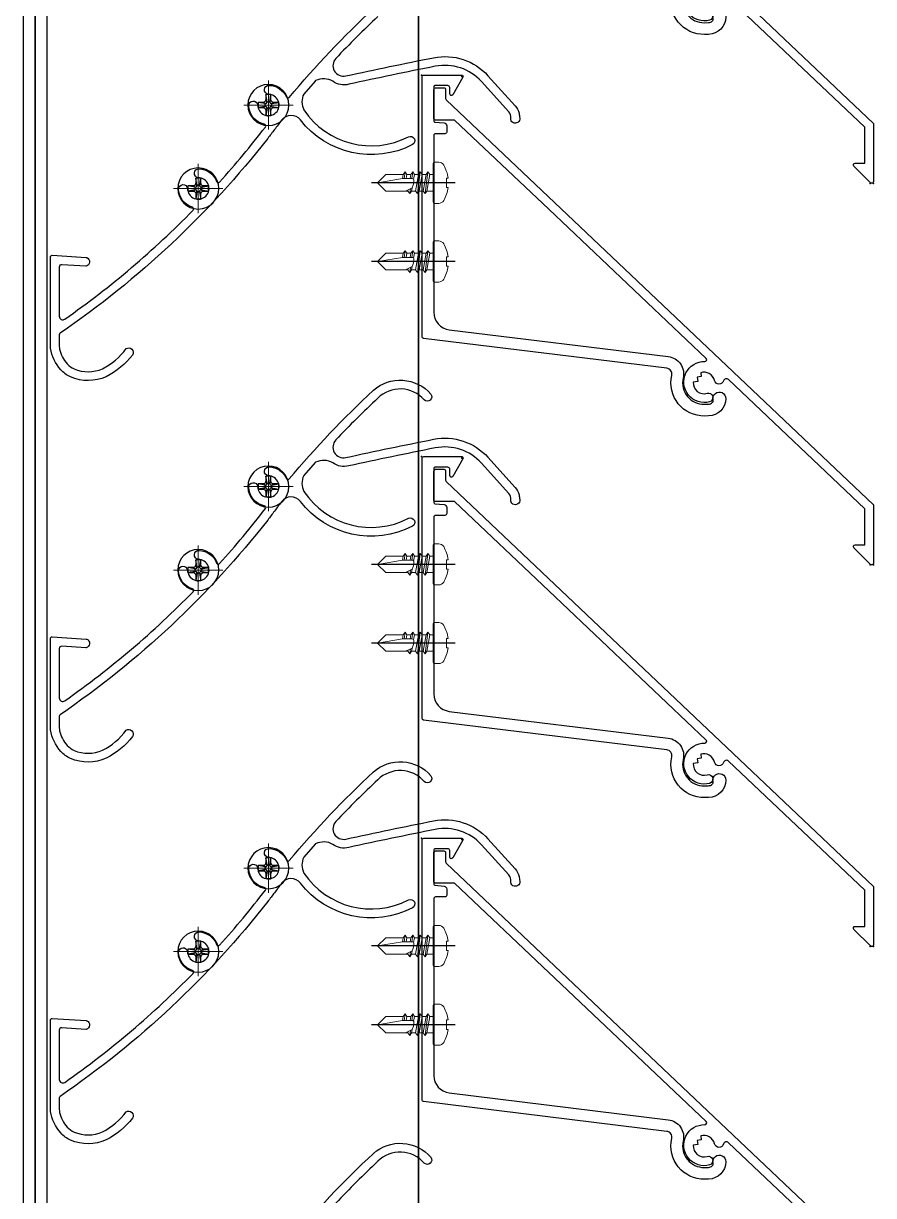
# Model space of a CAD drawing. Header units: millimetres. Extents: x 652937 to 1670132, y 1473552 to 2851037.
# Drawn here: x 720587.4 to 720732.2, y 1522756 to 1522955.6 of the extents above; entities that cross this region are included whole.
import ezdxf

# ---------------------------------------------------------------- set-up
doc = ezdxf.new("R2010")
doc.units = ezdxf.units.MM
doc.set_wipeout_variables(frame=1)
doc.linetypes.add('CENTER', pattern=[50.800000000000004, 31.75, -6.35, 6.35, -6.35])
for name, color, linetype in [('010 - ASPG_ACCESSORIES_MAIN_COLOR_1', 7, 'Continuous'), ('010 - ASPG_EXTR_MAIN_COLOR_2', 7, 'Continuous'), ('010 - ASPG_FRAMING_MAIN_COLOR_2', 7, 'Continuous'), ('010 - ASPG_FRAMING_SUB_COLOR_2', 7, 'Continuous'), ('010 - ASPG_FRAMING_WIPEOUT_', 7, 'Continuous'), ('BOLT & SCREW', 7, 'Continuous'), ('Center Line', 7, 'CENTER')]:
    doc.layers.add(name, color=color, linetype=linetype)
doc.layers.add('010 - ASPG_EXTR_DEF_SUB', color=7, linetype='Continuous', plot=False)
doc.layers.add('12-GRID', color=7, linetype='CENTER', lineweight=13)
doc.layers.add('SCREW', color=7, linetype='Continuous', lineweight=5)

# ---------------------------------------------------------------- blocks, each defined once
blk = doc.blocks.new('PZG35-9D5')
at = {"layer": 'Center Line', "color": 7}
blk.add_line((1.4210854715202e-14, 3.733653355866409), (1.4210854715202e-14, -10.53404386090006), dxfattribs=at)
at = {"layer": 'SCREW', "color": 7}
for p, q in [((-1.399999999999963, 2.842170943040401e-14), (-1.399999999999963, -1.090192378864657)), ((1.399999999999991, 0), (1.399999999999991, -0.5901923788647139)), ((-1.850000000000009, -1.399999999999977), (1.850000000000037, -0.8999999999999773)), ((-1.850000000000009, -1.399999999999977), (-1.399999999999963, -1.090192378864685)), ((-1.850000000000009, -1.399999999999977), (-1.399999999999963, -1.709807621135297)), ((-1.399999999999963, -1.090192378864685), (1.399999999999991, -0.5901923788646855)), ((-1.399999999999963, -1.709807621135297), (1.399999999999991, -1.209807621135297)), ((-1.399999999999963, -1.709807621135269), (-1.399999999999963, -2.390192378864697)), ((-1.399999999999963, -2.390192378864697), (1.399999999999991, -1.890192378864697)), ((1.850000000000037, -0.8999999999999773), (1.399999999999991, -0.5901923788646855)), ((1.850000000000037, -0.8999999999999773), (1.399999999999991, -1.209807621135297)), ((1.399999999999991, -1.209807621135269), (1.399999999999991, -1.890192378864725)), ((1.850000000000037, -2.199999999999989), (1.399999999999991, -1.890192378864697)), ((-1.850000000000009, -2.699999999999989), (1.850000000000037, -2.199999999999989)), ((-1.850000000000009, -2.699999999999989), (-1.399999999999963, -2.390192378864697)), ((-1.850000000000009, -2.699999999999989), (-1.399999999999963, -3.009807621135309)), ((-1.850000000000009, -4), (-1.399999999999963, -3.690192378864708)), ((-1.850000000000009, -4), (-0.9911470940920566, -3.883938796498938)), ((-1.399999999999963, -3.009807621135309), (1.399999999999991, -2.509807621135309)), ((-1.399999999999963, -3.009807621135309), (-1.399999999999963, -3.690192378864708)), ((-1.399999999999963, -3.690192378864708), (-0.8446989986695002, -3.591031485769975)), ((0.5619885887190463, -3.339837273736322), (1.399999999999991, -3.190192378864708)), ((0.7141825614195483, -3.653488843051434), (1.850000000000037, -3.5)), ((0.7141825614195483, -3.932275020881832), (1.399999999999991, -3.80980762113532)), ((1.850000000000037, -2.199999999999989), (1.399999999999991, -2.509807621135309)), ((1.399999999999991, -2.50980762113528), (1.399999999999991, -3.190192378864708)), ((1.850000000000037, -3.5), (1.399999999999991, -3.190192378864708)), ((1.850000000000037, -3.5), (1.399999999999991, -3.80980762113532)), ((1.399999999999991, -3.809807621135349), (1.399999999999991, -4.490192378864691)), ((-1.850000000000009, -4), (-1.399999999999963, -4.30980762113532)), ((-1.399999999999963, -4.30980762113532), (-1.184865735341859, -4.271390788160659)), ((-1.399999999999963, -4.309807621135349), (-1.399999999999963, -8.099999999999966)), ((0.7141825614195483, -4.612659778611231), (1.399999999999991, -4.49019237886472)), ((0.7141825614195483, -4.953488843051389), (1.850000000000037, -4.800000000000011)), ((0.7141825614195483, -5.232275020881843), (1.399999999999991, -5.109807621135332)), ((1.850000000000037, -4.800000000000011), (1.399999999999991, -4.49019237886472)), ((1.850000000000037, -4.800000000000011), (1.399999999999991, -5.109807621135332)), ((1.399999999999991, -5.109807621135332), (1.399999999999991, -8.099999999999966)), ((1.4210854715202e-14, -9.5), (-1.399999999999963, -8.099999999999966)), ((1.4210854715202e-14, -9.5), (1.399999999999991, -8.099999999999966))]:
    blk.add_line(p, q, dxfattribs=at)
blk.add_lwpolyline([(1.4210854715202e-14, -9.5), (0.7141825614195483, -5.232275020881843), (0.7141825614195483, -3.600899293750615, 0.4176573264866609), (0.4106596181599826, -3.300919979679151, 0.1081021898226624), (-0.8446989986694433, -3.591031485769975), (-1.399999999999991, -4.701675652739141)], format="xyb", dxfattribs=at)
blk = doc.blocks.new('*U9352')
at = {"layer": 'SCREW', "color": 7}
blk.add_lwpolyline([(3.026373332565058, 1.780836269555209, 0.09905967801670053), (0.7999999999999687, 2.546427498927414), (0.7999999999999687, 2.274284095813357), (-0.800000000000054, 2.274284095813357), (-0.800000000000054, 2.546427498927414, 0.09905967801670058), (-3.026373332565143, 1.780836269555209, 0.2665876613401604), (-3.500000000000043, 0.9556546004010897), (-3.500000000000043, 0.1999999999999886, 0.4142135623730938), (-3.300000000000054, 0), (3.299999999999997, 0, 0.4142135623731049), (3.499999999999986, 0.1999999999999886), (3.499999999999957, 0.9556546004010897, 0.2665876613401604)], format="xyb", close=True, dxfattribs=at)
blk.add_blockref('PZG35-9D5', (-1.4210854715202e-14, 0), dxfattribs=at)
blk = doc.blocks.new('*U9355')
at = {"color": 7}
blk.add_point((0, 0), dxfattribs=at)
at = {"layer": '010 - ASPG_ACCESSORIES_MAIN_COLOR_1', "color": 7}
blk.add_lwpolyline([(-39.69999999902211, -0.5999999995172398, 0.4142135623731156), (-39.99999999883585, -0.8999999995638059), (-39.99999999883585, -7.366962144914214, 0.5773502691897371), (-39.65044321701862, -7.568778847059366), (-36.64260295056738, -5.832201459393036, 0.7673269879794871), (-36.78520590183325, -5.299999999645297), (-37.89999999874271, -5.299999999645297, -0.4142135623735732), (-38.19999999902211, -4.999999999656938), (-38.19999999902211, -2.799999999587089, -0.4142135623730951), (-37.99999999883585, -2.59999999951724), (-32.18326623388566, -2.59999999951724, -0.3888787318530097), (-31.98402729420923, -2.782568851142787), (-31.8474567013327, -4.343577870872468, 0.3888787318530089), (-31.34935935237445, -4.799999999528882), (-30.29999999911524, -4.799999999528882, 0.4142135623732408), (-29.99999999883585, -4.499999999540523), (-29.99999999883585, -2.899999999505599, -0.4142135623731785), (-29.69999999902211, -2.59999999951724), (0.4107479506637901, -2.59999999951724, -0.3789692262628873), (3.38851808081381, -5.235465979035143), (7.952927200356498, -42.5207682372482, 0.4465929586642906), (11.6177961837966, -45.07649022702281, -0.4898018444424612), (16.07846395508386, -48.68238816667036), (16.06490363762714, -49.36225294566866, -0.1824796859550777), (15.80227640201338, -50.01801436272836, -0.2679491924113072), (15.32539491611533, -50.16829426406803, 1.122114645179816), (15.09990952932276, -52.3421093734276, 0.4050039718497206), (18.0645059288945, -49.40213623346681), (18.07806624681689, -48.72227145435209, 0.4898054953707174), (11.15966573380865, -43.12966807454978, -0.4465970485362636), (9.938031048281118, -42.27776159492242), (4.866356541635469, -0.8481197821154633, 0.3641755342157969), (4.570876519894227, -0.5999999995172398)], format="xyb", close=True, dxfattribs=at)
at = {"layer": '010 - ASPG_EXTR_DEF_SUB', "color": 7}
for p in [(-39.99999999883585, -0.4999999995172402), (43.44495566345738, -76.89999999944341), (43.44495566345738, -77.49999999954052)]:
    blk.add_point(p, dxfattribs=at)
at = {"layer": '010 - ASPG_EXTR_MAIN_COLOR_2', "color": 7}
blk.add_lwpolyline([(11.37409105408005, -48.15170148877115), (11.47245816211216, -47.43577758665815), (12.17779493960552, -47.55667202338264), (12.29266474000178, -46.78670596401826, -0.5355375090189683), (14.1918134491425, -49.16870282323253, 0.9915718169393263), (15.66379558271728, -49.57599316951273, 1.157025413028558), (8.792231505503878, -48.77291728999153, -0.6885576205791355), (8.274611146422103, -48.98797988444021), (-17.14292736421339, -22.16859813180672), (-32.34153279638849, -6.131750148785431), (-32.34153279638849, -2.899999981694054, 0.4143115081626392), (-32.64163311407901, -2.59999999951724), (-37.54163311352022, -2.59999999951724, 0.4141156188887998), (-37.84153278893791, -2.899999981635847), (-37.84153278893791, -4.299999988411218, 0.4142135623731781), (-37.54153279098682, -4.599999986478724), (-35.98884801496752, -4.599999986478724, -0.205894629290155), (-35.77110154624097, -4.693635078269653), (33.22969053988345, -77.49999999954052), (43.14495566324331, -77.49999999954052, 0.6681786376628355), (43.35708769806661, -76.98786796536915), (40.5215537941549, -74.1523340573247, 0.6681786381757795), (40.00942175951786, -74.36446609156592), (40.00942175951786, -75.99999999802712), (33.87471885257401, -75.99999999802712), (11.86384030175395, -52.7751643466243, -0.5583539238224016), (12.08261241135187, -51.95244935475676, 0.7662751832817146), (12.03674733010121, -50.39291741001107, -0.4385828234445206), (10.70630855322815, -48.05207626283555)], format="xyb", close=True, dxfattribs=at)
at = {"layer": 'SCREW', "color": 7, "rotation": 180}
for p in [(-21.64901723782532, -2.499999999924694), (-8.237076249206439, -2.499999999924694)]:
    blk.add_blockref('*U9352', p, dxfattribs=at)
blk = doc.blocks.new('*U6677')
at = {"color": 7}
blk.add_wipeout([(1400.000000002975, 4.000000001486114), (60.00000000297587, 3.9999999999995453), (60.00000000297587, 69.2999999999995), (1400.000000002975, 69.30000000148607)], dxfattribs=at).dxf.layer = '010 - ASPG_FRAMING_WIPEOUT_'
at = {"layer": '010 - ASPG_FRAMING_MAIN_COLOR_2', "color": 7}
blk.add_lwpolyline([(1370.00000000414, 69.30000000148661), (90.00000000181171, 69.3), (90.00000000181171, 6), (1370.00000000414, 6.000000001486619)], close=True, dxfattribs=at)
at = {"layer": '010 - ASPG_FRAMING_SUB_COLOR_2', "color": 7}
for points in [[(1400.000000002976, 4.000000001486619), (60.00000000297587, 4), (60.00000000297587, 69.3), (1400.000000002976, 69.30000000148661)], [(60.00000000297587, 2.000000000715772), (60.00000000297587, 4), (1400.000000002976, 4.000000001486619), (1400.000000002976, 2.000000002202391)]]:
    blk.add_lwpolyline(points, close=True, dxfattribs=at)
at = {"color": 7, "xscale": -1, "rotation": 180}
for p in [(1066.770309460117, 69.3), (1131.770309460117, 69.3), (1196.770309460117, 69.3), (1261.770309460117, 69.3)]:
    blk.add_blockref('*U9355', p, dxfattribs=at)
blk = doc.blocks.new('*U9351')
at = {"layer": '12-GRID', "color": 7, "linetype": 'CENTER'}
for p, q in [((5.684341886080801e-14, -6.200000000000029), (5.684341886080801e-14, 2.200000000000029)), ((-4.199999999999973, -2), (4.200000000000085, -2))]:
    blk.add_line(p, q, dxfattribs=at)
at = {"layer": 'BOLT & SCREW', "color": 7}
for p, q in [((-0.553537628269381, -1.771128018217196), (-1.767499999999847, -1.558125000000442)), ((-0.4577439635652332, -1.771128018217196), (-0.8837500000000146, -1.558125000000442)), ((-0.2288719817826677, -1.446462371730204), (-0.4418749999998197, -0.2325000000002947)), ((-0.2288719817826677, -1.542256036434869), (-0.4418749999998197, -1.116250000000048)), ((0.2288719817822642, -1.446462371730562), (0.4418749999996946, -0.2324999999999764)), ((0.2288719817822642, -1.542256036434869), (0.4418749999996946, -1.116250000000048)), ((0.4577439635647103, -1.771128018217196), (0.8837499999994917, -1.558125000000442)), ((0.5535376282692559, -1.771128018217196), (1.767500000000001, -1.558125000000124)), ((-0.553537628269381, -2.228871981782805), (-1.767500000000483, -2.441875000000354)), ((-0.4577439635652332, -2.228871981782805), (-0.8837500000000146, -2.441875000000354)), ((-0.2288719817826677, -2.457743963565131), (-0.4418749999998197, -2.883750000000271)), ((-0.2288719817821107, -2.553537628269438), (-0.4418749999998197, -3.767500000000023)), ((0.4418749999996946, -2.883750000000271), (0.2288719817829008, -2.457743963565131)), ((0.2288719817829008, -2.553537628269438), (0.4418749999999732, -3.767500000000023)), ((0.4577439635647103, -2.228871981782805), (0.8837500000001283, -2.441874999999877)), ((0.5535376282692559, -2.228871981782805), (1.767500000000001, -2.441874999999877))]:
    blk.add_line(p, q, dxfattribs=at)
for points in [[(-1.767500000000006, -1.558125000000442), (-0.8837500000001342, -1.558125000000442, 0.4142135623730394), (-0.4418749999998197, -1.116250000000048), (-0.4418749999998197, -0.2325000000002947), (0.4418749999996946, -0.2324999999999764), (0.4418749999996946, -1.116250000000048, 0.4142135623731505), (0.8837500000000089, -1.558125000000442), (1.76750000000012, -1.558125000000124), (1.76750000000012, -2.441874999999877), (0.8837500000000089, -2.441874999999877, 0.414213562373095), (0.4418749999996946, -2.883750000000271), (0.4418749999999732, -3.767500000000023), (-0.4418749999998197, -3.767500000000023), (-0.4418749999998197, -2.883750000000271, 0.4142135623730397), (-0.8837500000001342, -2.441875000000354), (-1.767500000000483, -2.441875000000354)], [(0.2288719817829008, -2.457743963565131, -0.414213562373095), (0.4577439635645909, -2.228871981782805), (0.5535376282692559, -2.228871981782805), (0.5535376282692559, -1.771128018217196), (0.4577439635645909, -1.771128018217196, -0.4142135623730951), (0.228871981782105, -1.542256036434869), (0.228871981782105, -1.446462371730562), (-0.2288719817826677, -1.446462371730204), (-0.2288719817826677, -1.542256036434869, -0.4142135623730951), (-0.4577439635649944, -1.771128018217196), (-0.553537628269381, -1.771128018217196), (-0.553537628269381, -2.228871981782805), (-0.4577439635649944, -2.228871981782805, -0.4142135623730951), (-0.2288719817826677, -2.457743963565131), (-0.2288719817822698, -2.553537628269438), (0.2288719817829008, -2.553537628269438)]]:
    blk.add_lwpolyline(points, format="xyb", close=True, dxfattribs=at)
blk.add_circle((5.684341886080801e-14, -2), 3.5, dxfattribs=at)
blk = doc.blocks.new('*U8556')
at = {"layer": '010 - ASPG_EXTR_DEF_SUB', "color": 7}
for p in [(975, -1.877964450613945e-10), (1040, -2.003162080654874e-10), (1105, -2.128359710695804e-10)]:
    blk.add_point(p, dxfattribs=at)
at = {"layer": '010 - ASPG_EXTR_MAIN_COLOR_2', "color": 7}
for points in [[(964.803354519885, 14.29476617467436, -0.01499848524836865), (971.9205648060888, 21.45455419171914, -0.7383485292466446), (974.917139344383, 19.76412730295989, 0.004917316774645771), (971.8066999851726, 4.8038641062317, 0.2636109069979271), (974.8802099335007, -4.460317215196923), (979.9957336951047, -9.084236265056902, 0.1258843890439943), (981.2677612504922, -9.753782964382921, 0.04427494949630078), (982.0895440597087, -9.866966023181234, 1.107654826573523), (982.1254592109472, -8.331805701729976, -0.2155958426847688), (981.0232266592793, -7.99102541706678), (975.8860520706512, -3.347536196421501, -0.2636109069978752), (973.2782254475169, 4.512981288412917, -0.004854851929905817), (976.34138361644, 19.2550769998211, 0.2339601468136614), (975.8154424866661, 21.95487343803826, -0.2408104543272742), (975.7103134100325, 24.90310810668008, -0.1041570884704408), (975.7846048693173, 25.00194829800013), (977.99301963998, 26.93374890844417, -0.2290212912668875), (980.7006792640314, 26.88725557008139, -0.3817208427142056), (985.2736195935868, 9.069098417401179, 0.9773819303748196), (986.6203112956136, 8.407760736228298, 0.3611050424324235), (982.4081621826626, 27.50327562539452, -0.4961260631527202), (982.4429225292988, 30.68812541726358, 0.003188108562510474), (984.0558096300811, 31.90200527401022, -0.00282652430436861), (985.561955856625, 33.06505110445279, 0.07704788012868193), (1018.74152756203, 68.43644483811069, -0.2476739044870795), (1018.989188615698, 68.56714037123449), (1020.984089381993, 68.56714037123449, -0.04413111325910057), (1021.472824816126, 68.50458020215002, -0.1258462906385483), (1023.963676901069, 67.20642238184656, -0.09885145914925667), (1024.817340067122, 66.03380806521592, -0.2058282691334744), (1024.793666421436, 61.20460651103487, -0.1151163694662807), (1021.368324128445, 57.1807218055924, 0.822373071447778), (1022.455046290532, 56.10392398618707, 0.109184526549196), (1026.148600934073, 60.55948756872523, 0.2083234795678962), (1026.189426846337, 66.64026457489082, 0.1005277992320483), (1024.972309139092, 68.31671042162772, 0.1451157280627245), (1021.292309131008, 70.0671403712927), (1005.758774927817, 70.0671403712927, 0.4336592857269459), (1005.459426756948, 69.74737493494605), (1005.841377865057, 63.96271307485723, 0.0820690263538202), (1005.86365129333, 63.86745857015332, 0.7206537881255028), (1007.329086504877, 63.97254170022053, 0.07922428198988747), (1007.337783531286, 64.06661670508176), (1007.068773226347, 68.14078645616384, -0.4336592857264138), (1007.467904121149, 68.56714037123449), (1015.861192987766, 68.5671403712927, -0.6073848710044985), (1016.352110221051, 67.62217621306037, -0.04582868044492008), (997.7838222887367, 45.76076047348171, -0.5604921351226578), (997.2875053561293, 45.88571992113567, 0.3178599151680848), (994.2119114198722, 48.23749049507161, 0.9532878111822051), (994.0820726789534, 46.7159340954836, -2.423003988231831), (992.2580695222132, 44.8917371752773, 0.9523147976297285), (990.7363446820527, 44.76348824826847, 0.3008214087947553), (992.8898747372441, 41.75529025423886, -0.5604921351218277), (992.9835184067488, 41.2521240548681, -0.01942473842078824), (983.6239250916988, 33.4605261703705, -0.5525007933269362), (983.1474985848181, 33.63667257967019, 0.3444609008774969), (979.9894988052547, 36.2976786597733, 0.9520149233436535), (979.8615776561201, 34.77593409548128, -2.42318646531747), (978.0375749985687, 32.95193143758071, 0.9520149233867892), (976.5158304339275, 32.82401028873711, 0.2853998218446234), (978.4930240777321, 29.88851448257766, -0.5533776808031501), (978.5629085102119, 29.38496566236564, 0.03067395406819984), (963.4630128806457, 15.0572996453716, 0.4171002255848137)], [(1173.562908510212, 29.38496566232809, 0.03067395406819984), (1158.463012880646, 15.05729964533404, 0.4171002255848137), (1159.114368729759, 5.272964204960061, 0.9355530918984264), (1160.096664154902, 6.406584819495237, -0.4344100119147308), (1159.803354519885, 14.29476617463681, -0.01499848524836865), (1166.920564806089, 21.45455419168158, -0.7383485292466446)]]:
    blk.add_lwpolyline(points, format="xyb", dxfattribs=at)
for points in [[(1070.758774927817, 70.06714037128017, 0.4336592857269459), (1070.459426756948, 69.74737493493353), (1070.841377865057, 63.96271307484471, 0.0820690263538202), (1070.86365129333, 63.8674585701408, 0.7206537881255028), (1072.329086504877, 63.97254170020801, 0.07922428198988747), (1072.337783531286, 64.06661670506924), (1072.068773226347, 68.14078645615132, -0.4336592857264138), (1072.467904121149, 68.56714037122197), (1080.861192987766, 68.56714037128017, -0.6073848710044985), (1081.352110221051, 67.62217621304785, -0.04582868044492008), (1062.783822288737, 45.76076047346919, -0.5604921351226578), (1062.287505356129, 45.88571992112315, 0.3178599151680848), (1059.211911419872, 48.23749049505909, 0.9532878111822051), (1059.082072678953, 46.71593409547108, -2.423003988231831), (1057.258069522213, 44.89173717526478, 0.9523147976297285), (1055.736344682053, 44.76348824825595, 0.3008214087947553), (1057.889874737244, 41.75529025422634, -0.5604921351218277), (1057.983518406749, 41.25212405485559, -0.01942473842078824), (1048.623925091699, 33.46052617035798, -0.5525007933269362), (1048.147498584818, 33.63667257965767, 0.3444609008774969), (1044.989498805255, 36.29767865976078, 0.9520149233436535), (1044.86157765612, 34.77593409546876, -2.42318646531747), (1043.037574998569, 32.95193143756819, 0.9520149233867892), (1041.515830433927, 32.82401028872459, 0.2853998218446234), (1043.493024077732, 29.88851448256514, -0.5533776808031501), (1043.562908510212, 29.38496566235312, 0.03067395406819984), (1028.463012880646, 15.05729964535908, 0.4171002255848137), (1029.114368729759, 5.272964204985101, 0.9355530918984264), (1030.096664154902, 6.406584819520276, -0.4344100119147308), (1029.803354519885, 14.29476617466185, -0.01499848524836865), (1036.920564806089, 21.45455419170662, -0.7383485292466446), (1039.917139344383, 19.76412730294737, 0.004917316774645771), (1036.806699985173, 4.80386410621918, 0.2636109069979271), (1039.880209933501, -4.460317215209443), (1044.995733695105, -9.084236265069421, 0.1258843890439943), (1046.267761250492, -9.753782964395441, 0.04427494949630078), (1047.089544059709, -9.866966023193754, 1.107654826573523), (1047.125459210947, -8.331805701742496, -0.2155958426847688), (1046.023226659279, -7.9910254170793), (1040.886052070651, -3.347536196434021, -0.2636109069978752), (1038.278225447517, 4.512981288400397, -0.004854851929905817), (1041.34138361644, 19.25507699980858, 0.2339601468136614), (1040.815442486666, 21.95487343802574, -0.2408104543272742), (1040.710313410033, 24.90310810666756, -0.1041570884704408), (1040.784604869317, 25.00194829798761), (1042.99301963998, 26.93374890843165, -0.2290212912668875), (1045.700679264031, 26.88725557006887, -0.3817208427142056), (1050.273619593587, 9.069098417388659, 0.9773819303748196), (1051.620311295614, 8.407760736215778, 0.3611050424324235), (1047.408162182663, 27.503275625382, -0.4961260631527202), (1047.442922529299, 30.68812541725106, 0.003188108562510474), (1049.055809630081, 31.9020052739977, -0.00282652430436861), (1050.561955856625, 33.06505110444027, 0.07704788012868193), (1083.74152756203, 68.43644483809817, -0.2476739044870795), (1083.989188615698, 68.56714037122197), (1085.984089381993, 68.56714037122197, -0.04413111325910057), (1086.472824816126, 68.5045802021375, -0.1258462906385483), (1088.963676901069, 67.20642238183405, -0.09885145914925667), (1089.817340067122, 66.0338080652034, -0.2058282691334744), (1089.793666421436, 61.20460651102235, -0.1151163694662807), (1086.368324128445, 57.18072180557988, 0.822373071447778), (1087.455046290532, 56.10392398617455, 0.109184526549196), (1091.148600934073, 60.55948756871271, 0.2083234795678962), (1091.189426846337, 66.6402645748783, 0.1005277992320483), (1089.972309139092, 68.3167104216152, 0.1451157280627245), (1086.292309131008, 70.06714037128017)], [(1135.758774927817, 70.06714037126766, 0.4336592857269459), (1135.459426756948, 69.74737493492101), (1135.841377865057, 63.96271307483219, 0.0820690263538202), (1135.86365129333, 63.86745857012828, 0.7206537881255028), (1137.329086504877, 63.97254170019549, 0.07922428198988747), (1137.337783531286, 64.06661670505672), (1137.068773226347, 68.1407864561388, -0.4336592857264138), (1137.467904121149, 68.56714037120945), (1145.861192987766, 68.56714037126766, -0.6073848710044985), (1146.352110221051, 67.62217621303533, -0.04582868044492008), (1127.783822288737, 45.76076047345667, -0.5604921351226578), (1127.287505356129, 45.88571992111063, 0.3178599151680848), (1124.211911419872, 48.23749049504657, 0.9532878111822051), (1124.082072678953, 46.71593409545856, -2.423003988231831), (1122.258069522213, 44.89173717525226, 0.9523147976297285), (1120.736344682053, 44.76348824824343, 0.3008214087947553), (1122.889874737244, 41.75529025421382, -0.5604921351218277), (1122.983518406749, 41.25212405484307, -0.01942473842078824), (1113.623925091699, 33.46052617034546, -0.5525007933269362), (1113.147498584818, 33.63667257964515, 0.3444609008774969), (1109.989498805255, 36.29767865974826, 0.9520149233436535), (1109.86157765612, 34.77593409545624, -2.42318646531747), (1108.037574998569, 32.95193143755567, 0.9520149233867892), (1106.515830433927, 32.82401028871207, 0.2853998218446234), (1108.493024077732, 29.88851448255262, -0.5533776808031501), (1108.562908510212, 29.3849656623406, 0.03067395406819984), (1093.463012880646, 15.05729964534656, 0.4171002255848137), (1094.114368729759, 5.272964204972581, 0.9355530918984264), (1095.096664154902, 6.406584819507756, -0.4344100119147308), (1094.803354519885, 14.29476617464933, -0.01499848524836865), (1101.920564806089, 21.4545541916941, -0.7383485292466446), (1104.917139344383, 19.76412730293485, 0.004917316774645771), (1101.806699985173, 4.80386410620666, 0.2636109069979271), (1104.880209933501, -4.460317215221963), (1109.995733695105, -9.084236265081941, 0.1258843890439943), (1111.267761250492, -9.75378296440796, 0.04427494949630078), (1112.089544059709, -9.866966023206274, 1.107654826573523), (1112.125459210947, -8.331805701755016, -0.2155958426847688), (1111.023226659279, -7.991025417091819), (1105.886052070651, -3.347536196446541, -0.2636109069978752), (1103.278225447517, 4.512981288387877, -0.004854851929905817), (1106.34138361644, 19.25507699979606, 0.2339601468136614), (1105.815442486666, 21.95487343801322, -0.2408104543272742), (1105.710313410033, 24.90310810665504, -0.1041570884704408), (1105.784604869317, 25.00194829797509), (1107.99301963998, 26.93374890841913, -0.2290212912668875), (1110.700679264031, 26.88725557005635, -0.3817208427142056), (1115.273619593587, 9.06909841737614, 0.9773819303748196), (1116.620311295614, 8.407760736203258, 0.3611050424324235), (1112.408162182663, 27.50327562536948, -0.4961260631527202), (1112.442922529299, 30.68812541723854, 0.003188108562510474), (1114.055809630081, 31.90200527398518, -0.00282652430436861), (1115.561955856625, 33.06505110442775, 0.07704788012868193), (1148.74152756203, 68.43644483808565, -0.2476739044870795), (1148.989188615698, 68.56714037120945), (1150.984089381993, 68.56714037120945, -0.04413111325910057), (1151.472824816126, 68.50458020212498, -0.1258462906385483), (1153.963676901069, 67.20642238182153, -0.09885145914925667), (1154.817340067122, 66.03380806519088, -0.2058282691334744), (1154.793666421436, 61.20460651100983, -0.1151163694662807), (1151.368324128445, 57.18072180556736, 0.822373071447778), (1152.455046290532, 56.10392398616203, 0.109184526549196), (1156.148600934073, 60.55948756870019, 0.2083234795678962), (1156.189426846337, 66.64026457486578, 0.1005277992320483), (1154.972309139092, 68.31671042160268, 0.1451157280627245), (1151.292309131008, 70.06714037126766)]]:
    blk.add_lwpolyline(points, format="xyb", close=True, dxfattribs=at)
at = {"color": 7, "rotation": 179.999999999989}
for p in [(994.0868637450039, 42.88714037124147), (1059.086863745004, 42.88714037122895), (1124.086863745004, 42.88714037121643), (979.8663687226363, 30.94714037123914), (1044.866368722636, 30.94714037122662), (1109.866368722636, 30.9471403712141)]:
    blk.add_blockref('*U9351', p, dxfattribs=at)
blk = doc.blocks.new('W-1-PP18-ST_ENT3_REV02_20260413-054934_PP18_ENT3_ASPG_MAIN_PL')
at = {"color": 7, "rotation": 270}
blk.add_blockref('*U6677', (20258, -574), dxfattribs=at)
at = {"color": 7, "xscale": -1, "rotation": 90}
blk.add_blockref('*U8556', (20334.6669621449, -691.0033473158255), dxfattribs=at)

msp = doc.modelspace()

# ---------------------------------------------------------------- block references
at = {"color": 7}
msp.add_blockref('W-1-PP18-ST_ENT3_REV02_20260413-054934_PP18_ENT3_ASPG_MAIN_PL', (700327.4221813822, 1524612.622296095), dxfattribs=at)

doc.saveas('drawing.dxf')
